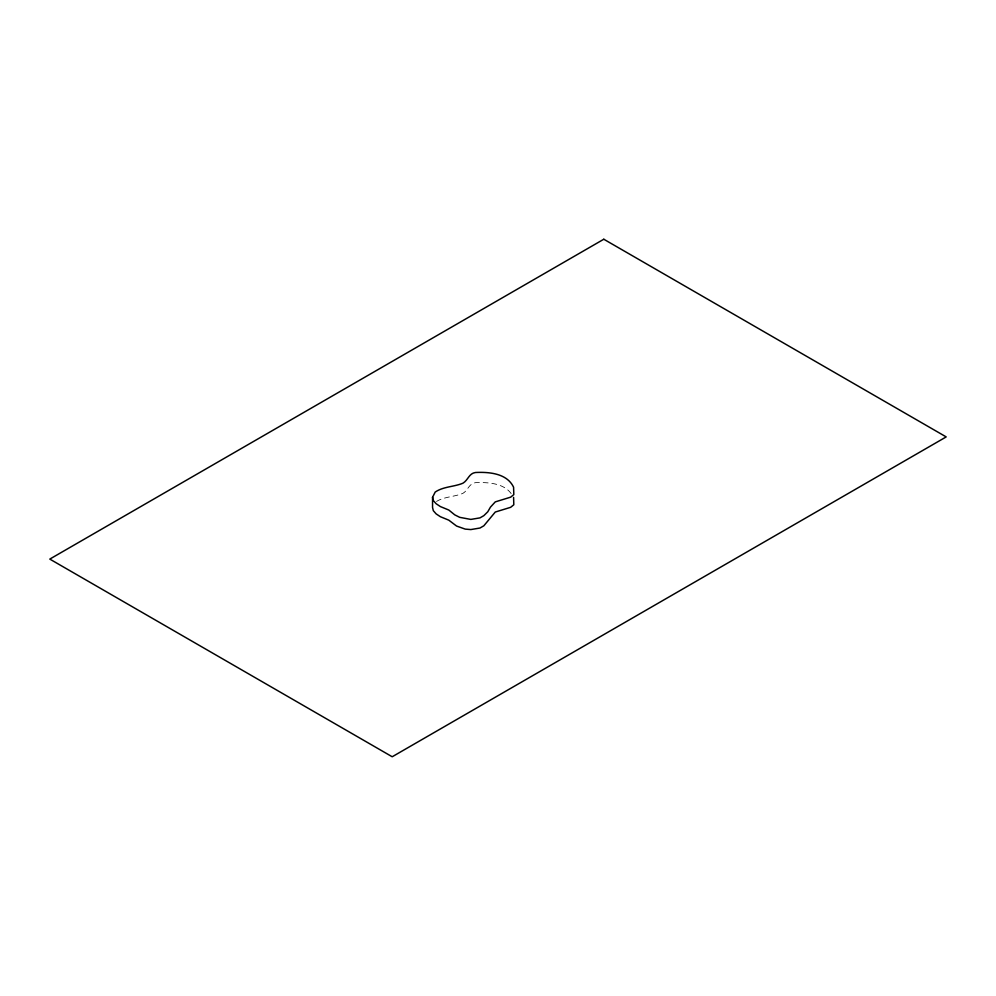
<?xml version="1.0" encoding="UTF-8"?>
<svg xmlns="http://www.w3.org/2000/svg" width="996" height="996" viewBox="0 0 996 996"><rect width="100%" height="100%" fill="white"/><g stroke="black" fill="none" stroke-linecap="round" stroke-linejoin="round"><path stroke-width="0.75" stroke-dasharray="4.98 3.74" d="M436.497 501.436C444.515 496.543 454.375 496.954 462.916 493.344C468.033 490.43 468.967 483.421 475.515 482.649C487.866 482.226 503.864 482.935 511.595 494.165"/><path stroke-width="1.49" d="M432.55 497.315L435.202 492.049C443.457 486.471 453.915 486.944 462.916 483.209C468.033 480.296 468.967 473.274 475.515 472.502C488.974 471.855 507.014 473.287 513.587 487.231L513.812 494.614L510.649 497.166L495.273 501.884L490.455 507.138L487.779 511.782L483.844 515.654L479.972 517.883L470.834 519.414L459.716 517.347L454.786 514.882L448.81 510.039L440.419 506.591L436.136 503.739L433.322 500.54L432.55 497.315L432.55 507.462L433.322 510.687L436.136 513.886L440.419 516.725L448.81 520.173L456.579 526.05L465.244 529.113L470.834 529.561L479.972 528.029L483.844 525.788L495.273 512.031L510.649 507.313L513.812 504.76L513.587 497.378M603.8 239.239L49.8 559.092L392.2 756.761L946.2 436.908L603.8 239.239"/></g></svg>
